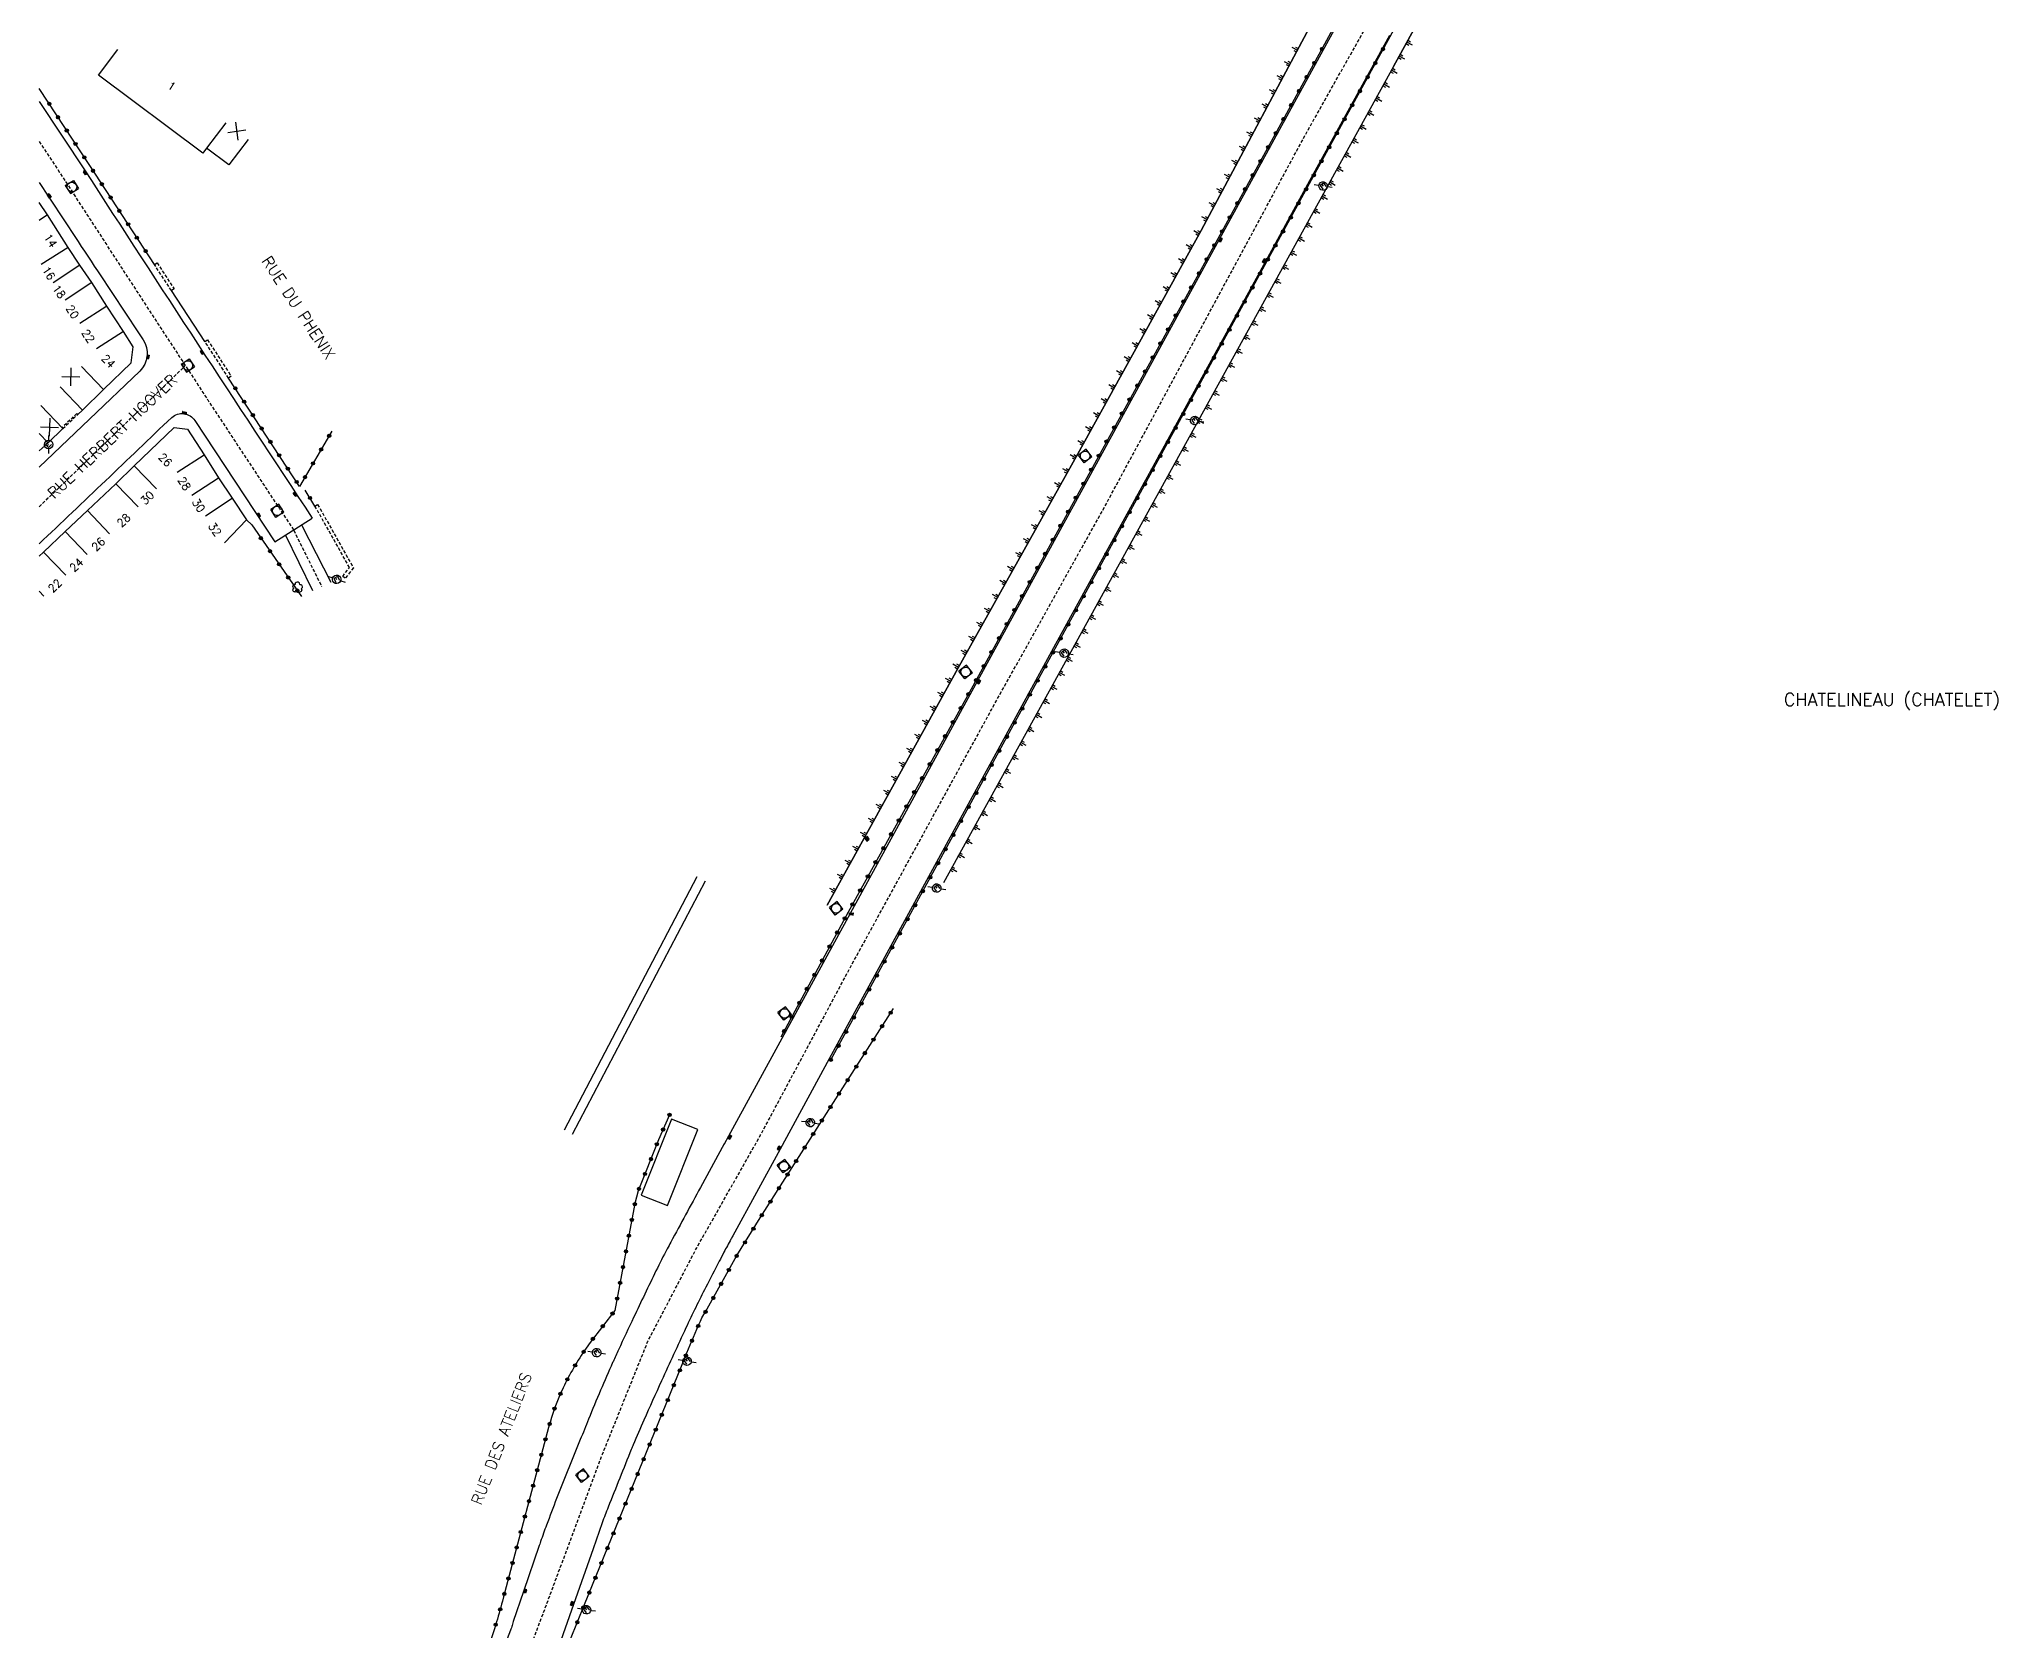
# Model space of a CAD drawing. Header units: millimetres. Extents: x 160999 to 162000, y 122000 to 123000.
# Drawn here: x 161000 to 161306, y 122340.1 to 122588.9 of the extents above; entities that cross this region are included whole.
import ezdxf
from ezdxf.enums import TextEntityAlignment as Align

# ---------------------------------------------------------------- set-up
doc = ezdxf.new("R2010")
doc.units = ezdxf.units.MM
doc.linetypes.add('DASHED', pattern=[0.75, 0.5, -0.25])
doc.layers.get('0').update_dxf_attribs({"linetype": 'CONTINUOUS'})
for name, color, linetype in [('W0001', 6, 'DASHED'), ('W0008', 7, 'CONTINUOUS'), ('W0017', 7, 'CONTINUOUS'), ('W0100', 7, 'CONTINUOUS'), ('W0112', 1, 'DASHED'), ('W0211', 2, 'CONTINUOUS'), ('W0300', 7, 'CONTINUOUS'), ('W0302', 3, 'CONTINUOUS'), ('W0322', 7, 'CONTINUOUS'), ('W0330', 7, 'CONTINUOUS'), ('W0334', 7, 'CONTINUOUS'), ('W0400', 7, 'CONTINUOUS'), ('W0420', 7, 'CONTINUOUS'), ('W0471', 7, 'CONTINUOUS'), ('W0700', 7, 'CONTINUOUS'), ('W0980', 7, 'CONTINUOUS'), ('W0989', 7, 'CONTINUOUS'), ('W0991', 7, 'CONTINUOUS'), ('W1102', 7, 'CONTINUOUS')]:
    doc.layers.add(name, color=color, linetype=linetype)
doc.styles.get("Standard").update_dxf_attribs({"font": 'romans.shx', "width": 0.85})

# ---------------------------------------------------------------- blocks, each defined once
blk = doc.blocks.new('t322o')
at = {"color": 0, "linetype": 'Continuous'}
for radius in [0.25, 0.15]:
    blk.add_circle((0, 0), radius, dxfattribs=at)
blk = doc.blocks.new('T420')
for p, q in [((0.75, 0.75), (-0.75, 0.75)), ((-0.75, 0.75), (-0.75, -0.75)), ((0.75, 0.75), (0.75, -0.75)), ((0.75, -0.75), (-0.75, -0.75))]:
    blk.add_line(p, q)
blk.add_ellipse((0, 0), major_axis=(-0.53, 0.53), ratio=1, start_param=3.926991, end_param=10.210176)
blk = doc.blocks.new('T471')
for p, q in [((-0.333334, 0.333334), (-0.333334, -0.333334)), ((-0.333334, 0.333334), (0.333334, 0.333334)), ((-0.333334, 0), (0, 0)), ((0.500001, 0.500001), (1.000002, 1.000002)), ((-0.500001, -0.500001), (-1.000002, -1.000002)), ((-0.333334, -0.333334), (0.333334, -0.333334))]:
    blk.add_line(p, q)
blk.add_ellipse((0, 0), major_axis=(0.471405, 0.471405), ratio=1, start_param=5.4977871438, end_param=11.780972451)
blk = doc.blocks.new('T400')
for p, q in [((-0.15, 0.3), (0.15, 0.3)), ((-0.15, -0.25), (-0.15, 0.3)), ((-0.15, 0.15), (0.15, 0.15)), ((-0.15, 0), (0.15, 0)), ((0.15, 0.3), (0.15, -0.25)), ((-0.15, -0.15), (0.15, -0.15)), ((-0.15, -0.25), (-0.15, -0.3)), ((-0.15, -0.3), (0.15, -0.3)), ((0.15, -0.3), (0.15, -0.25))]:
    blk.add_line(p, q)
blk = doc.blocks.new('t330o')
at = {"color": 0, "linetype": 'Continuous'}
for p, q in [((0.25, -0.25), (-0.25, 0.25)), ((-0.25, -0.25), (0.25, 0.25)), ((-0.25, 0.25), (-0.25, -0.25)), ((0.25, 0.25), (-0.25, 0.25)), ((0.25, -0.25), (0.25, 0.25)), ((-0.25, -0.25), (0.25, -0.25)), ((-0.25, -0.25), (-0.25, -0.25))]:
    blk.add_line(p, q, dxfattribs=at)
blk = doc.blocks.new('T300')
for p, q in [((-0.8, 0.51), (-0.86, 0.34)), ((-0.86, 0.34), (-0.86, 0.17)), ((-0.86, 0.17), (-0.74, 0.06)), ((-0.69, 0.63), (-0.8, 0.51)), ((-0.8, -0.06), (-0.74, 0.06)), ((-0.74, 0.06), (-0.69, 0.11)), ((-0.57, 0.69), (-0.69, 0.63)), ((-0.46, 0.69), (-0.57, 0.69)), ((-0.29, 0.63), (-0.46, 0.69)), ((-0.29, 0.63), (-0.17, 0.74)), ((-0.23, 0.57), (-0.29, 0.63)), ((-0.17, 0.74), (-0.06, 0.8)), ((-0.06, 0.8), (0.06, 0.8)), ((0.06, 0.8), (0.23, 0.74)), ((0.23, 0.74), (0.34, 0.63)), ((0.34, 0.63), (0.4, 0.51)), ((0.46, 0.46), (0.34, 0.46)), ((0.4, 0.51), (0.4, 0.46)), ((0.57, 0.4), (0.46, 0.46)), ((0.57, 0.4), (0.69, 0.29)), ((0.69, 0.29), (0.74, 0.17)), ((0.74, 0.06), (0.69, -0.17)), ((0.74, 0.17), (0.74, 0.06)), ((-0.8, -0.17), (-0.8, -0.06)), ((-0.8, -0.23), (-0.8, -0.17)), ((-0.74, -0.34), (-0.8, -0.23)), ((-0.69, -0.4), (-0.74, -0.34)), ((-0.51, -0.46), (-0.69, -0.4)), ((-0.4, -0.46), (-0.51, -0.46)), ((-0.4, -0.46), (-0.34, -0.46)), ((-0.34, -0.46), (-0.34, -0.4)), ((-0.34, -0.51), (-0.34, -0.46)), ((-0.29, -0.63), (-0.34, -0.51)), ((-0.17, -0.74), (-0.29, -0.63)), ((-0.06, -0.8), (-0.17, -0.74)), ((0.06, -0.8), (-0.06, -0.8)), ((0.17, -0.74), (0.06, -0.8)), ((0.23, -0.69), (0.17, -0.74)), ((0.29, -0.46), (0.23, -0.46)), ((0.29, -0.63), (0.23, -0.69)), ((0.46, -0.4), (0.29, -0.46)), ((0.34, -0.51), (0.29, -0.63)), ((0.34, -0.51), (0.34, -0.46)), ((0.57, -0.34), (0.46, -0.4)), ((0.63, -0.29), (0.57, -0.34)), ((0.69, -0.17), (0.63, -0.29))]:
    blk.add_line(p, q)
blk = doc.blocks.new('t991o')
at = {"color": 0, "linetype": 'Continuous'}
for p, q in [((-1, 1), (1, -1)), ((-1, -1), (1, 1))]:
    blk.add_line(p, q, dxfattribs=at)
blk = doc.blocks.new('t211o')
at = {"color": 0, "linetype": 'Continuous'}
for p, q in [((-0.29, 0.5), (-0.29, 0)), ((0, 1), (0, 0)), ((0.29, 0.5), (0.29, 0))]:
    blk.add_line(p, q, dxfattribs=at)

msp = doc.modelspace()

# ---------------------------------------------------------------- linework, layer by layer
at = {"layer": 'W0001', "flags": 128}
msp.add_lwpolyline([(161000, 122208.24), (161005.94, 122213.18), (161007.92, 122219.8), (161022.17, 122238.5), (161034.59, 122257.54), (161048.88, 122279.16), (161065.61, 122308.79), (161072.4, 122325.84), (161080.18, 122346.7), (161088, 122367.71), (161095.12, 122385.42), (161102.74, 122399.99), (161112.67, 122417.53), (161126.75, 122443.86), (161148.82, 122484.16), (161166.54, 122515.95), (161198.06, 122574.38), (161213.63, 122602.02), (161228.37, 122630), (161249.61, 122671.17), (161260.54, 122688.06), (161284.56, 122728.78)], dxfattribs=at)
at = {"layer": 'W0001'}
for points in [[(161000, 122572.88), (161004.16, 122566.59, 0.002664), (161039.77, 122512.13), (161044.14, 122503.34)], [(161000, 122515.82, 0.001391), (161022.83, 122537.88, -0.459981)]]:
    msp.add_lwpolyline(points, format="xyb", dxfattribs=at)
at = {"layer": 'W0008', "flags": 128}
for points in [[(161203.76, 122592.99), (161184.35, 122557.59), (161165.47, 122523.04), (161146.61, 122488.6), (161126.71, 122452.25), (161116.04, 122432.72), (161107.68, 122417.46), (161107.02, 122416.2, 2.453166), (161107.04, 122416.21, -0.713016), (161107.04, 122416.23), (161103.31, 122409.42, 0.000269), (161098.68, 122400.87, 0.002271), (161098.14, 122399.85, 0.007741), (161096.37, 122396.38, 0.003738), (161092.88, 122389.1, 0.001364), (161090.52, 122384.06, 0.003666), (161089.66, 122382.18, 0.002059), (161089.6, 122382.05, 0.000063), (161087.71, 122377.72, 0.010725), (161085.85, 122373.19, -0.015235), (161084.51, 122370.02), (161080.83, 122360.81, -0.005947), (161079.26, 122356.62, 0.009931), (161078.34, 122354.1, 0.002371), (161078.27, 122353.88, -0.001258), (161078.13, 122353.46), (161075.68, 122346.25), (161074.04, 122341.57), (161073.94, 122341.18, -0.028971), (161073.7, 122340.38, -0.00507), (161072.01, 122335.95, -0.000343)], [(161210.95, 122589.48), (161198.46, 122566.76), (161191.58, 122554.13), (161158.5, 122493.76), (161123.45, 122429.51), (161115.77, 122415.41), (161108.37, 122401.86, -0.012622), (161108.21, 122401.58, 0.015678), (161108.08, 122401.35, 0.000788), (161106.98, 122399.29, 0.001153), (161106.25, 122397.88, 0.002225), (161104.15, 122393.82, 0.002896), (161102.58, 122390.68, 0.006003), (161101.04, 122387.46, 0.002354), (161097.23, 122379.19, 0.002105), (161094.48, 122373.06, 0.003353), (161092.8, 122369.19, 0.005867), (161092.51, 122368.49, 0.00046), (161088.9, 122359.46, 0.007677), (161087.96, 122356.99, 0.005305), (161086.7, 122353.39), (161086.55, 122352.96), (161083.49, 122344.26), (161081.18, 122337.71, -0.003226)]]:
    msp.add_lwpolyline(points, format="xyb", dxfattribs=at)
at = {"layer": 'W0008'}
for points in [[(161000, 122579.15), (161007.06, 122568.5, 0.002665), (161042.67, 122514.05, 0.002665)], [(161000, 122566.5, 0.000671), (161016.23, 122541.93, -0.356508), (161015.72, 122536.99), (161000, 122522, -0.000588)], [(161000, 122510.02, 0.001252), (161020.71, 122529.78, -0.454705), (161024.3, 122529.3), (161036.82, 122510.35)]]:
    msp.add_lwpolyline(points, format="xyb", dxfattribs=at)
for points in [[(161040.98, 122512.98), (161045.55, 122504.02)], [(161042.73, 122502.65), (161038.48, 122511.4)]]:
    msp.add_lwpolyline(points, dxfattribs=at)
at = {"layer": 'W0017', "flags": 128}
msp.add_lwpolyline([(161102.89, 122418.46), (161098.8, 122420.1), (161094.06, 122408.24), (161098.15, 122406.61)], close=True, dxfattribs=at)
at = {"layer": 'W0100'}
for points in [[(161032.65, 122573.21), (161029.62, 122569.24), (161026.15, 122571.84), (161025.57, 122571.07), (161009.28, 122583.29), (161012.28, 122587.29)], [(161003.28, 122534.54), (161006.75, 122530.93), (161010.07, 122534.13), (161014.38, 122538.32), (161014.71, 122540.81), (161013.15, 122543.21), (161010.56, 122547.18), (161008.22, 122550.84), (161006.34, 122553.58), (161004.53, 122556.36), (161001.3, 122561.44), (161000, 122563.38)], [(161000, 122524.54), (161001.38, 122525.83), (161003.69, 122528.03), (161000.25, 122531.65)], [(161000, 122508.08), (161000.68, 122508.73), (161004.05, 122511.96), (161007.56, 122515.25), (161011.99, 122519.42), (161014.85, 122522.2), (161021.08, 122528.19), (161023.15, 122527.93), (161025.76, 122523.93), (161028.03, 122520.36), (161030.14, 122517.18), (161032.4, 122513.79), (161028.95, 122510.17)]]:
    msp.add_lwpolyline(points, dxfattribs=at)
at = {"layer": 'W0112'}
for points in [[(161018.42, 122553.96), (161021.08, 122549.88), (161020.66, 122549.61), (161018, 122553.69)], [(161029.6, 122535.93), (161025.89, 122541.63), (161026.3, 122541.91), (161030.01, 122536.2)], [(161043.51, 122516.17), (161049.09, 122506.28), (161047.82, 122504.63), (161047.42, 122504.93), (161048.49, 122506.32), (161043.08, 122515.93)]]:
    msp.add_lwpolyline(points, close=True, dxfattribs=at)
msp.add_lwpolyline([(161003.69, 122528.03), (161006.02, 122530.24), (161005.88, 122530.39), (161003.55, 122528.17)], dxfattribs=at)
at = {"layer": 'W0211', "flags": 128}
msp.add_lwpolyline([(161290.37, 122723.9), (161273.69, 122695.95), (161265.49, 122681.23), (161256.19, 122665.58), (161242.42, 122640.8), (161211.62, 122584.64), (161141.28, 122457.06)], dxfattribs=at)
msp.add_lwpolyline([(161123.13, 122453.53), (161143.51, 122490.52), (161162.29, 122524.1), (161181.56, 122558.98), (161200.54, 122594.61), (161219.76, 122629.3), (161236.32, 122659.74, 0.001608), (161236.97, 122660.94, 0.062646), (161236.98, 122660.97, 0.037691), (161237.15, 122662, 0.013791), (161237.33, 122664.84, 0.041257), (161237.19, 122667.81, 0.077984), (161236.75, 122669.33), (161236.32, 122670.24), (161228.88, 122676.19)], format="xyb", dxfattribs=at)
at = {"layer": 'W0302', "flags": 128}
msp.add_lwpolyline([(161228.88, 122676.19), (161236.32, 122670.24), (161236.75, 122669.33, -0.077984), (161237.19, 122667.82, -0.041106), (161237.33, 122664.84, -0.013941), (161237.3, 122664.3, -0.002282), (161236.98, 122660.97, -0.099831), (161236.77, 122660.29, -0.00198), (161219.76, 122629.3), (161200.54, 122594.61), (161181.56, 122558.98), (161162.29, 122524.1), (161143.51, 122490.52), (161123.13, 122453.53)], format="xyb", dxfattribs=at)
msp.add_lwpolyline([(161211.62, 122584.64), (161242.42, 122640.8)], dxfattribs=at)
at = {"layer": 'W0322', "flags": 128}
for points in [[(161123.69, 122429.37), (161158.72, 122493.65), (161198.76, 122566.92), (161211.05, 122589.33), (161230.47, 122624.75), (161249.48, 122659.79), (161250.29, 122661.11, 0.018416), (161251.93, 122663.99, -0.010536), (161254.71, 122669.07, -0.000191), (161258.16, 122675.04, 0.000672), (161259.13, 122676.73, 0.004923), (161260.39, 122678.98, -0.005567), (161261.51, 122680.96, -0.054114), (161261.65, 122681.16, 0.048951), (161261.82, 122681.39), (161275.42, 122703.88), (161282.81, 122716.16)], [(161241.62, 122664.49, -0.017863), (161241.23, 122662.94, -0.03487), (161240.95, 122662.17, -0.00252), (161240.31, 122660.74, -0.003704), (161239.85, 122659.77, -0.019367), (161239.64, 122659.37, 0.009686), (161239.2, 122658.57), (161237.3, 122654.93), (161222.78, 122628.31), (161203.54, 122593.05), (161184.16, 122557.69), (161165.18, 122523.12), (161146.44, 122488.81), (161126.37, 122452.46), (161115.89, 122432.89)], [(161070.96, 122309.02), (161085.21, 122344.24), (161101.04, 122383.15), (161101.2, 122383.55, -0.007779), (161103.3, 122388.53, -0.036283), (161103.84, 122389.55, -0.009202), (161104.03, 122389.84, 0.022263), (161104.1, 122389.96), (161109.02, 122398.8), (161112.65, 122404.68), (161122.26, 122419.86), (161128.09, 122428.99), (161133.47, 122437.41)], [(161098.49, 122420.76), (161096.78, 122416.85), (161093.6, 122408.91), (161093.08, 122406.93), (161089.95, 122390.2), (161086.07, 122385.19), (161085.45, 122384.3, 0.041663), (161081.86, 122378.09, 0.045413), (161079.59, 122371.9), (161072.55, 122345.45), (161072.37, 122344.75, -0.010854), (161071.32, 122341.05, -0.010588), (161070.09, 122337.31, -0.000798), (161069.91, 122336.81, -0.007576), (161069.89, 122336.76), (161064.71, 122323.56)]]:
    msp.add_lwpolyline(points, format="xyb", dxfattribs=at)
at = {"layer": 'W0322'}
for points in [[(161018, 122553.69), (161007.9, 122569.13), (161000, 122581.2)], [(161045.73, 122527.62), (161040.68, 122518.99), (161029.6, 122535.93)], [(161043.08, 122515.93), (161041.56, 122518.43)], [(161033.2, 122512.97), (161040.97, 122501.8)]]:
    msp.add_lwpolyline(points, dxfattribs=at)
at = {"layer": 'W0334'}
for p, q in [((161025.89, 122541.63), (161020.66, 122549.61)), ((161006.02, 122530.24), (161006.75, 122530.93)), ((161033.2, 122512.97), (161032.4, 122513.79)), ((161036.82, 122510.35), (161042.67, 122514.05))]:
    msp.add_line(p, q, dxfattribs=at)
at = {"layer": 'W0700', "flags": 128}
for points in [[(161082.05, 122418.44), (161102.81, 122458.01)], [(161083.35, 122417.76), (161104.11, 122457.33)]]:
    msp.add_lwpolyline(points, dxfattribs=at)
at = {"layer": 'W1102'}
for p, q in [((161029.15, 122575.84), (161026.15, 122571.84)), ((161001.3, 122561.44), (161000, 122560.58)), ((161004.53, 122556.36), (161000.32, 122553.66)), ((161006.34, 122553.58), (161002.18, 122550.8)), ((161008.22, 122550.84), (161004.05, 122548.08)), ((161010.56, 122547.18), (161006.36, 122544.47)), ((161013.15, 122543.21), (161008.96, 122540.48)), ((161010.07, 122534.13), (161006.6, 122537.73)), ((161001.38, 122525.83), (161000, 122527.29)), ((161018.33, 122518.61), (161014.85, 122522.2)), ((161021.55, 122521.23), (161025.76, 122523.93)), ((161011.99, 122519.42), (161015.45, 122515.81)), ((161023.83, 122517.64), (161028.03, 122520.36)), ((161010.98, 122511.6), (161007.56, 122515.25)), ((161025.98, 122514.41), (161030.14, 122517.18)), ((161004.05, 122511.96), (161007.49, 122508.33)), ((161004.14, 122505.13), (161000.68, 122508.73)), ((161000, 122502.64), (161000.75, 122501.86))]:
    msp.add_line(p, q, dxfattribs=at)

# ---------------------------------------------------------------- block references
at = {"layer": 'W0211'}
for p, rotation in [((161213.69, 122588.42), 241.2550771632555), ((161195.4, 122584.96), 61.95635053882297), ((161196.58, 122587.17), 61.95635053882297), ((161212.49, 122586.23), 241.2550771632555), ((161194.23, 122582.76), 61.95635053882297), ((161211.29, 122584.04), 241.130005824851), ((161193.05, 122580.55), 61.95635053882297), ((161208.87, 122579.66), 241.130005824851), ((161210.08, 122581.85), 241.130005824851), ((161190.7, 122576.14), 61.95635053882297), ((161191.88, 122578.34), 61.95635053882297), ((161207.66, 122577.47), 241.130005824851), ((161189.53, 122573.93), 61.95635053882297), ((161205.25, 122573.1), 241.130005824851), ((161206.46, 122575.28), 241.130005824851), ((161187.18, 122569.52), 61.95635053882297), ((161188.35, 122571.72), 61.95635053882297), ((161204.04, 122570.91), 241.130005824851), ((161186, 122567.31), 61.95635053882297), ((161202.84, 122568.72), 241.130005824851), ((161184.83, 122565.1), 61.95635053882297), ((161200.42, 122564.34), 241.130005824851), ((161201.63, 122566.53), 241.130005824851), ((161182.48, 122560.69), 61.95635053882297), ((161183.65, 122562.9), 61.95635053882297), ((161199.22, 122562.15), 241.130005824851), ((161181.29, 122558.49), 61.08030326084668), ((161196.8, 122557.77), 241.130005824851), ((161198.01, 122559.96), 241.130005824851), ((161178.87, 122554.11), 61.08030326084668), ((161180.08, 122556.3), 61.08030326084668), ((161195.59, 122555.58), 241.130005824851), ((161177.67, 122551.92), 61.08030326084668), ((161194.39, 122553.39), 241.130005824851), ((161176.46, 122549.74), 61.08030326084668), ((161191.97, 122549.01), 241.130005824851), ((161193.18, 122551.2), 241.130005824851), ((161174.04, 122545.36), 61.08030326084668), ((161175.25, 122547.55), 61.08030326084668), ((161190.77, 122546.82), 241.130005824851), ((161172.83, 122543.17), 61.08030326084668), ((161188.35, 122542.45), 241.130005824851), ((161189.56, 122544.63), 241.130005824851), ((161170.41, 122538.79), 61.08030326084668), ((161171.62, 122540.98), 61.08030326084668), ((161187.14, 122540.26), 241.130005824851), ((161169.2, 122536.61), 61.08030326084668), ((161185.94, 122538.07), 241.130005824851), ((161167.99, 122534.42), 61.08030326084668), ((161183.52, 122533.69), 241.130005824851), ((161184.73, 122535.88), 241.130005824851), ((161165.58, 122530.04), 61.08030326084668), ((161166.79, 122532.23), 61.08030326084668), ((161182.32, 122531.5), 241.130005824851), ((161164.37, 122527.85), 61.08030326084668), ((161179.9, 122527.12), 241.130005824851), ((161181.11, 122529.31), 241.130005824851), ((161161.95, 122523.48), 60.78537006147745), ((161163.16, 122525.67), 61.08030326084668), ((161178.7, 122524.93), 241.130005824851), ((161160.73, 122521.3), 60.78537006147745), ((161177.49, 122522.74), 241.130005824851), ((161159.51, 122519.11), 60.78537006147745), ((161175.07, 122518.36), 241.130005824851), ((161176.28, 122520.55), 241.130005824851), ((161157.07, 122514.75), 60.78537006147745), ((161158.29, 122516.93), 60.78537006147745), ((161173.87, 122516.17), 241.130005824851), ((161155.85, 122512.57), 60.78537006147745), ((161171.45, 122511.8), 241.130005824851), ((161172.66, 122513.98), 241.130005824851), ((161153.4, 122508.2), 60.78537006147745), ((161154.62, 122510.39), 60.78537006147745), ((161170.25, 122509.61), 241.130005824851), ((161152.18, 122506.02), 60.78537006147745), ((161169.04, 122507.42), 241.130005824851), ((161150.96, 122503.84), 60.78537006147745), ((161166.62, 122503.04), 241.130005824851), ((161167.83, 122505.23), 241.130005824851), ((161148.52, 122499.48), 60.78537006147745), ((161149.74, 122501.66), 60.78537006147745), ((161165.42, 122500.85), 241.130005824851), ((161147.3, 122497.3), 60.78537006147745), ((161163, 122496.47), 241.130005824851), ((161164.21, 122498.66), 241.130005824851), ((161144.86, 122492.93), 60.78537006147745), ((161146.08, 122495.11), 60.78537006147745), ((161161.8, 122494.28), 241.130005824851), ((161143.64, 122490.75), 60.78537006147745), ((161160.59, 122492.09), 241.130005824851), ((161142.44, 122488.56), 61.14227152303071), ((161158.18, 122487.71), 241.130005824851), ((161159.38, 122489.9), 241.130005824851), ((161140.02, 122484.18), 61.14227152303071), ((161141.23, 122486.37), 61.14227152303071), ((161156.97, 122485.52), 241.130005824851), ((161138.82, 122481.99), 61.14227152303071), ((161154.55, 122481.14), 241.130005824851), ((161155.76, 122483.33), 241.130005824851), ((161136.4, 122477.61), 61.14227152303071), ((161137.61, 122479.8), 61.14227152303071), ((161153.35, 122478.96), 241.130005824851), ((161135.2, 122475.42), 61.14227152303071), ((161152.14, 122476.77), 241.130005824851), ((161133.99, 122473.23), 61.14227152303071), ((161149.73, 122472.39), 241.130005824851), ((161150.93, 122474.58), 241.130005824851), ((161131.58, 122468.85), 61.14227152303071), ((161132.78, 122471.04), 61.14227152303071), ((161148.52, 122470.2), 241.130005824851), ((161130.37, 122466.66), 61.14227152303071), ((161146.1, 122465.82), 241.130005824851), ((161147.31, 122468.01), 241.130005824851), ((161127.96, 122462.29), 61.14227152303071), ((161129.16, 122464.48), 61.14227152303071), ((161144.9, 122463.63), 241.130005824851), ((161126.75, 122460.1), 61.14227152303071), ((161143.69, 122461.44), 241.130005824851), ((161125.54, 122457.91), 61.14227152303071), ((161142.48, 122459.25), 241.130005824851), ((161124.34, 122455.72), 61.14227152303071)]:
    msp.add_blockref('t211o', p, dxfattribs=dict(at, rotation=rotation))
at = {"layer": 'W0300', "rotation": 304.794330182802}
msp.add_blockref('T300', (161040.36, 122503.08), dxfattribs=at)
at = {"layer": 'W0322'}
for p, rotation in [((161199.22, 122585.18), 241.2754917531819), ((161200.42, 122587.37), 241.2754917531819), ((161208.76, 122585.16), 61.2589363982574), ((161209.96, 122587.35), 61.2589363982574), ((161198.02, 122582.98), 241.2754917531819), ((161207.56, 122582.97), 61.2589363982574), ((161001.58, 122578.79), 123.215842766549), ((161196.82, 122580.79), 241.2754917531819), ((161206.36, 122580.78), 61.2589363982574), ((161002.94, 122576.7), 123.215842766549), ((161194.42, 122576.41), 241.2754917531819), ((161195.62, 122578.6), 241.2754917531819), ((161203.95, 122576.39), 61.2589363982574), ((161205.15, 122578.58), 61.2589363982574), ((161004.31, 122574.61), 123.215842766549), ((161193.21, 122574.21), 241.2754917531819), ((161202.75, 122574.2), 61.2589363982574), ((161005.68, 122572.52), 123.215842766549), ((161007.05, 122570.42), 123.215842766549), ((161190.81, 122569.83), 241.2754917531819), ((161192.01, 122572.02), 241.2754917531819), ((161200.35, 122569.82), 61.2589363982574), ((161201.55, 122572.01), 61.2589363982574), ((161008.42, 122568.33), 123.18519037365), ((161189.61, 122567.64), 241.2754917531819), ((161199.14, 122567.62), 61.2589363982574), ((161009.79, 122566.24), 123.18519037365), ((161011.16, 122564.15), 123.18519037365), ((161188.41, 122565.45), 241.2754917531819), ((161197.94, 122565.43), 61.34593448543234), ((161012.53, 122562.06), 123.18519037365), ((161186.01, 122561.06), 241.2754917531819), ((161187.21, 122563.25), 241.2754917531819), ((161195.55, 122561.04), 61.34593448543234), ((161196.74, 122563.24), 61.34593448543234), ((161013.9, 122559.96), 123.18519037365), ((161015.26, 122557.87), 123.18519037365), ((161184.8, 122558.87), 241.2754917531819), ((161194.35, 122558.85), 61.34593448543234), ((161016.63, 122555.78), 123.18519037365), ((161182.4, 122554.49), 241.2253424698599), ((161183.6, 122556.68), 241.2253424698599), ((161191.95, 122554.46), 61.34593448543234), ((161193.15, 122556.65), 61.34593448543234), ((161181.2, 122552.29), 241.2253424698599), ((161190.75, 122552.27), 61.34593448543234), ((161179.99, 122550.1), 241.2253424698599), ((161189.55, 122550.07), 61.34593448543234), ((161177.58, 122545.72), 241.2253424698599), ((161178.79, 122547.91), 241.2253424698599), ((161187.15, 122545.69), 61.34593448543234), ((161188.35, 122547.88), 61.34593448543234), ((161176.38, 122543.53), 241.2253424698599), ((161185.96, 122543.49), 61.34593448543234), ((161173.97, 122539.15), 241.2253424698599), ((161175.18, 122541.34), 241.2253424698599), ((161183.56, 122539.1), 61.34593448543234), ((161184.76, 122541.3), 61.34593448543234), ((161172.77, 122536.95), 241.2253424698599), ((161182.36, 122536.91), 61.34593448543234), ((161030.65, 122534.32), 123.212392613119), ((161171.57, 122534.76), 241.2253424698599), ((161181.16, 122534.72), 61.34593448543234), ((161032.02, 122532.23), 123.212392613119), ((161033.39, 122530.14), 123.212392613119), ((161169.16, 122530.38), 241.2253424698599), ((161170.36, 122532.57), 241.2253424698599), ((161178.76, 122530.33), 61.34593448543234), ((161179.96, 122532.52), 61.34593448543234), ((161034.76, 122528.05), 123.212392613119), ((161045.32, 122526.91), 239.666820874878), ((161167.96, 122528.19), 241.2253424698599), ((161177.56, 122528.14), 61.34593448543234), ((161036.13, 122525.96), 123.212392613119), ((161037.5, 122523.86), 123.212392613119), ((161044.06, 122524.76), 239.666820874878), ((161165.55, 122523.81), 241.2253424698599), ((161166.75, 122526), 241.2253424698599), ((161175.17, 122523.75), 61.34593448543234), ((161176.37, 122525.94), 61.34593448543234), ((161038.86, 122521.77), 123.212392613119), ((161042.79, 122522.6), 239.666820874878), ((161164.35, 122521.61), 241.3577387503761), ((161173.97, 122521.55), 61.34593448543234), ((161040.23, 122519.68), 123.212392613119), ((161041.53, 122520.44), 239.666820874878), ((161163.15, 122519.42), 241.3577387503761), ((161172.77, 122519.36), 61.34593448543234), ((161042.32, 122517.18), 121.260800783726), ((161160.76, 122515.03), 241.3577387503761), ((161161.95, 122517.23), 241.3577387503761), ((161170.37, 122514.97), 61.34593448543234), ((161171.57, 122517.17), 61.34593448543234), ((161159.56, 122512.84), 241.3577387503761), ((161169.17, 122512.78), 61.34593448543234), ((161034.63, 122510.92), 304.794330182802), ((161036.06, 122508.87), 304.794330182802), ((161157.16, 122508.45), 241.3577387503761), ((161158.36, 122510.64), 241.3577387503761), ((161166.77, 122508.39), 61.34593448543234), ((161167.97, 122510.58), 61.34593448543234), ((161037.48, 122506.81), 304.794330182802), ((161155.96, 122506.26), 241.3577387503761), ((161165.58, 122506.2), 61.34593448543234), ((161038.91, 122504.76), 304.794330182802), ((161040.34, 122502.71), 304.794330182802), ((161154.76, 122504.06), 241.3577387503761), ((161164.38, 122504), 61.34593448543234), ((161152.37, 122499.67), 241.3577387503761), ((161153.57, 122501.87), 241.3577387503761), ((161161.98, 122499.62), 61.34593448543234), ((161163.18, 122501.81), 61.34593448543234), ((161151.17, 122497.48), 241.3577387503761), ((161160.78, 122497.42), 61.34593448543234), ((161148.77, 122493.09), 241.3577387503761), ((161149.97, 122495.28), 241.3577387503761), ((161159.58, 122495.23), 61.34593448543234), ((161147.57, 122490.9), 241.3577387503761), ((161157.19, 122490.84), 61.4099915389562), ((161158.38, 122493.03), 61.4099915389562), ((161146.38, 122488.7), 241.1065354552952), ((161155.99, 122488.64), 61.4099915389562), ((161143.96, 122484.33), 241.1065354552952), ((161145.17, 122486.51), 241.1065354552952), ((161153.6, 122484.25), 61.4099915389562), ((161154.79, 122486.45), 61.4099915389562), ((161142.75, 122482.14), 241.1065354552952), ((161152.4, 122482.06), 61.4099915389562), ((161140.34, 122477.76), 241.1065354552952), ((161141.54, 122479.95), 241.1065354552952), ((161151.21, 122479.86), 61.4099915389562), ((161139.13, 122475.57), 241.1065354552952), ((161148.81, 122475.47), 61.4099915389562), ((161150.01, 122477.67), 61.4099915389562), ((161137.92, 122473.38), 241.1065354552952), ((161147.62, 122473.28), 61.4099915389562), ((161135.5, 122469), 241.1065354552952), ((161136.71, 122471.19), 241.1065354552952), ((161145.22, 122468.89), 61.4099915389562), ((161146.42, 122471.08), 61.4099915389562), ((161134.3, 122466.81), 241.1065354552952), ((161144.03, 122466.69), 61.4099915389562), ((161133.09, 122464.63), 241.1065354552952), ((161142.83, 122464.5), 61.4099915389562), ((161130.67, 122460.25), 241.1065354552952), ((161131.88, 122462.44), 241.1065354552952), ((161140.44, 122460.11), 61.4099915389562), ((161141.63, 122462.3), 61.4099915389562), ((161129.46, 122458.06), 241.1065354552952), ((161139.24, 122457.91), 61.4099915389562), ((161127.05, 122453.68), 241.1065354552952), ((161128.26, 122455.87), 241.1065354552952), ((161136.85, 122453.52), 61.4099915389562), ((161138.05, 122455.72), 61.4099915389562), ((161125.85, 122451.49), 241.81474952772), ((161135.65, 122451.33), 61.4099915389562), ((161124.67, 122449.28), 241.81474952772), ((161134.46, 122449.13), 61.4099915389562), ((161122.31, 122444.88), 241.81474952772), ((161123.49, 122447.08), 241.81474952772), ((161132.06, 122444.74), 61.4099915389562), ((161133.26, 122446.94), 61.4099915389562), ((161121.13, 122442.67), 241.81474952772), ((161130.87, 122442.54), 61.4099915389562), ((161118.77, 122438.27), 241.81474952772), ((161119.95, 122440.47), 241.81474952772), ((161128.48, 122438.15), 61.4099915389562), ((161129.67, 122440.35), 61.4099915389562), ((161117.59, 122436.06), 241.81474952772), ((161127.28, 122435.96), 61.4099915389562), ((161133.04, 122436.74), 57.441062125141), ((161116.41, 122433.86), 241.81474952772), ((161126.08, 122433.76), 61.4099915389562), ((161130.35, 122432.53), 57.441062125141), ((161131.7, 122434.63), 57.441062125141), ((161123.69, 122429.37), 61.4099915389562), ((161124.89, 122431.57), 61.4099915389562), ((161129.01, 122430.42), 57.441062125141), ((161126.32, 122426.2), 57.44106212514047), ((161127.66, 122428.31), 57.44106212514047), ((161124.97, 122424.1), 57.44106212514047), ((161098.49, 122420.76), 246.3879756832515), ((161122.28, 122419.88), 57.44106212514047), ((161123.62, 122421.99), 57.44106212514047), ((161097.48, 122418.47), 246.3879756832515), ((161120.94, 122417.77), 57.64085820323154), ((161095.58, 122413.85), 248.2157658041302), ((161096.5, 122416.17), 248.2157658041302), ((161118.26, 122413.55), 57.64085820323154), ((161119.6, 122415.66), 57.64085820323154), ((161094.65, 122411.53), 248.2157658041302), ((161116.93, 122411.44), 57.64085820323154), ((161093.72, 122409.21), 248.2157658041302), ((161115.59, 122409.32), 57.64085820323154), ((161093.06, 122406.8), 259.4045404496419), ((161112.91, 122405.1), 57.64085820323154), ((161114.25, 122407.21), 57.64085820323154), ((161092.14, 122401.88), 259.4045404496419), ((161092.6, 122404.34), 259.4045404496419), ((161111.59, 122402.98), 58.30385422931161), ((161091.68, 122399.42), 259.4045404496419), ((161108.97, 122398.72), 60.9429828765992), ((161110.28, 122400.85), 58.30385422931161), ((161091.22, 122396.97), 259.4045404496419), ((161107.76, 122396.53), 60.9429828765992), ((161090.76, 122394.51), 259.4045404496419), ((161105.33, 122392.16), 60.9429828765992), ((161106.54, 122394.35), 60.9429828765992), ((161089.58, 122389.71), 232.2148304105165), ((161090.3, 122392.05), 259.4045404496419), ((161104.11, 122389.98), 60.9429828765992), ((161088.05, 122387.74), 232.2148304105165), ((161102.97, 122387.76), 66.53664877535438), ((161085.06, 122383.73), 236.0779857234266), ((161086.51, 122385.76), 232.2148304105165), ((161101.04, 122383.15), 68.0449520394298), ((161101.99, 122385.46), 67.3622924113394), ((161083.73, 122381.62), 239.396903037614), ((161100.1, 122380.83), 67.85733712828575), ((161081.44, 122377.17), 246.2852785440418), ((161082.52, 122379.43), 242.7158203518015), ((161099.16, 122378.52), 67.85733712828575), ((161080.51, 122374.85), 250.226003527143), ((161097.27, 122373.89), 67.85733712828575), ((161098.21, 122376.2), 67.85733712828575), ((161079.75, 122372.47), 254.1667285102441), ((161096.33, 122371.57), 67.85733712828575), ((161078.46, 122367.64), 255.0981324914989), ((161079.1, 122370.06), 255.0981324914989), ((161095.39, 122369.26), 67.85733712828575), ((161077.81, 122365.22), 255.0981324914989), ((161093.5, 122364.62), 67.85733712828575), ((161094.44, 122366.94), 67.85733712828575), ((161077.17, 122362.81), 255.0981324914989), ((161092.56, 122362.31), 67.85733712828575), ((161076.53, 122360.39), 255.0981324914989), ((161091.62, 122359.99), 67.85733712828575), ((161075.24, 122355.56), 255.0981324914989), ((161075.89, 122357.98), 255.0981324914989), ((161089.73, 122355.36), 67.85733712828575), ((161090.68, 122357.68), 67.85733712828575), ((161074.6, 122353.15), 255.0981324914989), ((161088.79, 122353.05), 67.85733712828575), ((161073.96, 122350.73), 255.0981324914989), ((161087.85, 122350.73), 67.85733712828575), ((161073.31, 122348.31), 255.0981324914989), ((161086.91, 122348.42), 67.85733712828575), ((161072.03, 122343.48), 254.5686977270683), ((161072.67, 122345.9), 255.0981324914989), ((161085.02, 122343.78), 67.97110508892955), ((161085.96, 122346.1), 67.85733712828575), ((161071.33, 122341.08), 252.9522537376282), ((161084.09, 122341.47), 67.97110508892955)]:
    msp.add_blockref('t322o', p, dxfattribs=dict(at, rotation=rotation))
at = {"layer": 'W0330', "rotation": 307.2050999999999}
msp.add_blockref('t330o', (161129.35, 122463.92), dxfattribs=at)
at = {"layer": 'W0400'}
for p, rotation in [((161007.19, 122568.02), 213.036416080212), ((161001.58, 122564.38), 213.197349562607), ((161184.58, 122557.53), 154.5178934241812), ((161191.38, 122554.23), 153.2077007274474), ((161017, 122539.25), 350.3225667617467), ((161025.45, 122539.93), 213.34180170746), ((161022.67, 122530.51), 261.9727207326532), ((161040, 122517.79), 33.95828952879039), ((161034.29, 122514.51), 33.47702574677596), ((161146.8, 122488.44), 150.9779574982699), ((161126.89, 122452.16), 85.03222457801361), ((161107.91, 122417.3), 333.8162830347025), ((161115.59, 122415.58), 336.3823273030171), ((161075.93, 122346.32), 159.0592400488986), ((161083.23, 122344.37), 161.742025299004)]:
    msp.add_blockref('T400', p, dxfattribs=dict(at, rotation=rotation))
at = {"layer": 'W0420'}
for p, rotation in [((161005.12, 122565.79), 123.036416080212), ((161023.24, 122537.91), 123.34180170746), ((161163.41, 122523.74), 307.2050999999999), ((161037.21, 122515.16), 303.477025746776), ((161144.75, 122489.98), 307.2050999999999), ((161124.53, 122453.05), 307.2050999999999), ((161116.47, 122436.62), 307.2050999999999), ((161116.36, 122412.74), 307.2050999999999), ((161084.9, 122364.38), 307.2050999999999)]:
    msp.add_blockref('T420', p, dxfattribs=dict(at, rotation=rotation))
at = {"layer": 'W0471'}
for p, rotation in [((161200.6, 122565.94), 307.2050999999999), ((161180.54, 122529.3), 307.2050999999999), ((161001.48, 122525.55), 43.21082891711639), ((161046.47, 122504.47), 297.017611358733), ((161160.15, 122492.93), 307.2050999999999), ((161140.23, 122456.21), 307.2050999999999), ((161120.48, 122419.56), 307.2050999999999), ((161087.1, 122383.6), 307.2050999999999), ((161101.22, 122382.27), 307.2050999999999), ((161085.51, 122343.42), 307.2050999999999)]:
    msp.add_blockref('T471', p, dxfattribs=dict(at, rotation=rotation))
at = {"layer": 'W0991'}
for p, rotation in [((161030.9, 122574.53), 53.14043486726565), ((161004.94, 122536.13), 313.8946986774393), ((161001.61, 122528.25), 313.5245604776854)]:
    msp.add_blockref('t991o', p, dxfattribs=dict(at, rotation=rotation))

# ---------------------------------------------------------------- texts
at = {"layer": 'W0980'}
msp.add_text('CHATELINEAU (CHATELET)', height=2, dxfattribs=at).set_placement((161289.47, 122485.54), align=Align.MIDDLE)
at = {"layer": 'W0989'}
for s, rotation, p in [('RUE DU PHENIX', 303.2379, (161040.54, 122546.92)), ('RUE HERBERT HOOVER', 43.6765, (161011.43, 122526.83)), ('RUE DES ATELIERS', 68.7309, (161072.22, 122370.16))]:
    msp.add_text(s, height=1.75, rotation=rotation, dxfattribs=at).set_placement(p, align=Align.MIDDLE)
at = {"layer": 'W0991'}
for s, rotation, p in [('1', 325.8422, (161020.71, 122581.56)), ('14', 302.4697, (161001.78, 122557.41)), ('16', 302.9563, (161001.49, 122552.33)), ('18', 304.484, (161003.11, 122549.44)), ('20', 302.6545, (161005.21, 122546.27)), ('22', 303.0513, (161007.66, 122542.48)), ('24', 314.1423, (161010.81, 122538.57)), ('26', 313.9024, (161019.7, 122523.15)), ('30', 44.1997, (161016.89, 122517.21)), ('28', 302.4117, (161022.69, 122519.43)), ('30', 303.6069, (161024.91, 122516.02)), ('28', 43.2865, (161013.21, 122513.71)), ('32', 305.049, (161027.46, 122512.29)), ('26', 43.0895, (161009.24, 122509.97)), ('24', 43.7762, (161005.81, 122506.73)), ('22', 43.9307, (161002.45, 122503.49))]:
    msp.add_text(s, height=1.25, rotation=rotation, dxfattribs=at).set_placement(p, align=Align.MIDDLE)

doc.saveas('drawing.dxf')
